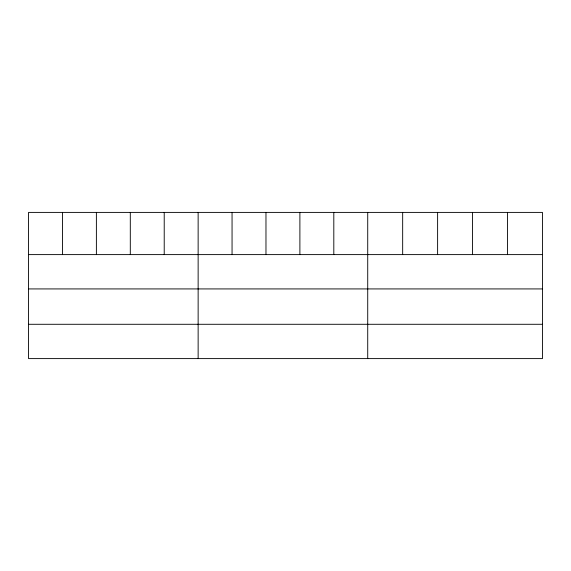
<?xml version="1.0" encoding="UTF-8"?>
<svg xmlns="http://www.w3.org/2000/svg" width="571" height="571" viewBox="0 0 571 571"><rect width="100%" height="100%" fill="white"/><g stroke="black" fill="none" stroke-linecap="round" stroke-linejoin="round"><path stroke-width="0.86" d="M542.45 288.926L542.45 212.398L28.55 212.398L28.55 358.602L542.45 358.602L542.45 288.926L28.55 288.926M28.55 254.609L542.45 254.609M28.55 324.285L542.45 324.285M507.505 212.398L507.505 254.609M472.56 212.398L472.56 254.609M437.614 212.398L437.614 254.609M402.669 212.398L402.669 254.609M367.724 212.398L367.724 358.602M333.807 212.398L333.807 254.609M299.889 212.398L299.889 254.609M265.972 212.398L265.972 254.609M232.054 212.398L232.054 254.609M198.137 212.398L198.137 358.602M164.22 212.398L164.22 254.609M130.302 212.398L130.302 254.609M96.385 212.398L96.385 254.609M62.467 212.398L62.467 254.609"/></g></svg>
